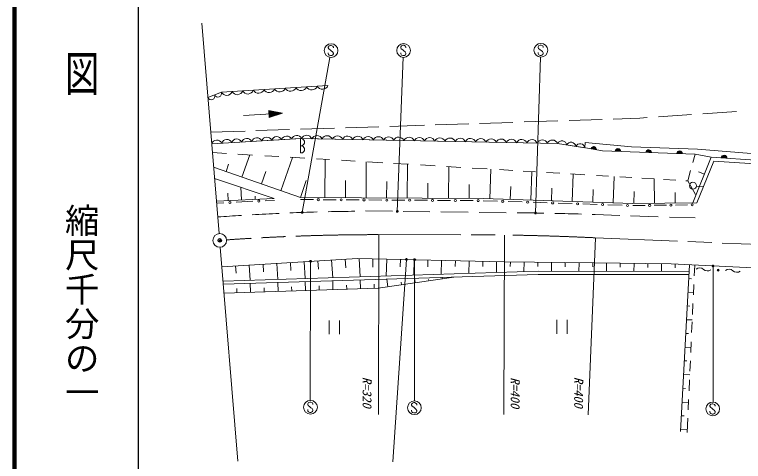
# Model space of a CAD drawing. Units: millimetres, scale not verified. Extents: x 40000 to 680000, y 20000 to 380000.
# Drawn here: x 40000 to 146080, y 253430 to 318480 of the extents above; entities that cross this region are included whole.
import ezdxf
from ezdxf.enums import TextEntityAlignment as Align

# ---------------------------------------------------------------- set-up
doc = ezdxf.new("R2010")
doc.units = ezdxf.units.MM
doc.header["$LTSCALE"] = 1000
doc.header["$PDMODE"] = 32
doc.header["$PDSIZE"] = 500
doc.linetypes.add('CHAIN', pattern=[18.5, 12, -1.5, 3.5, -1.5])
doc.layers.add('M-OTRS', color=6, linetype='Continuous')
for name, color, linetype, lineweight in [('M-TTL', 7, 'Continuous', 13), ('M-TTL-BAND', 7, 'Continuous', 25), ('M-TTL-FRAM', 7, 'Continuous', 13), ('M-TTL-LINE', 7, 'Continuous', 50), ('M-TTL-TXT', 7, 'Continuous', 13)]:
    doc.layers.add(name, color=color, linetype=linetype, lineweight=lineweight)
doc.styles.add('@ＭＳ ゴシック', font='')
doc.styles.add('ＭＳ ゴシック', font='')
doc.styles.get('@ＭＳ ゴシック').set_extended_font_data('@MS Gothic')
doc.styles.get('ＭＳ ゴシック').set_extended_font_data('MS Gothic')

# ---------------------------------------------------------------- blocks, each defined once
blk = doc.blocks.new('filled_dot')
at = {"color": 0, "linetype": 'Continuous', "lineweight": -2, "const_width": 1.25}
blk.add_lwpolyline([(-0.625, 0, 1), (0.625, 0, 1)], format="xyb", close=True, dxfattribs=at)

msp = doc.modelspace()

# ---------------------------------------------------------------- linework, layer by layer
at = {"layer": 'M-OTRS'}
msp.add_point((69861, 285608), dxfattribs=at)
at = {"layer": 'M-TTL', "color": 2, "lineweight": 140}
msp.add_line((40000, 380000), (40000, 20000), dxfattribs=at)
at = {"layer": 'M-TTL'}
for p, q in [((70099, 307170), (85602, 308150)), ((70099, 307170), (85602, 308150)), ((68138, 306401), (70099, 307170)), ((68138, 306401), (70099, 307170)), ((78974, 304116), (77017, 304525)), ((77017, 304525), (77074, 303491)), ((77049, 304518), (77106, 303501)), ((77100, 304508), (77155, 303518)), ((77150, 304497), (77204, 303534)), ((77201, 304486), (77253, 303550)), ((77252, 304476), (77302, 303566)), ((77302, 304465), (77352, 303582)), ((77353, 304455), (77401, 303598)), ((73297, 303799), (78974, 304116)), ((78974, 304116), (77074, 303491)), ((77404, 304444), (77450, 303615)), ((77454, 304433), (77499, 303631)), ((77505, 304423), (77548, 303647)), ((77556, 304412), (77597, 303663)), ((77606, 304402), (77647, 303679)), ((77657, 304391), (77696, 303695)), ((77708, 304380), (77745, 303712)), ((77758, 304370), (77794, 303728)), ((77809, 304359), (77843, 303744)), ((77860, 304349), (77893, 303760)), ((77910, 304338), (77942, 303776)), ((77961, 304327), (77991, 303792)), ((78012, 304317), (78040, 303809)), ((78062, 304306), (78089, 303825)), ((78113, 304296), (78138, 303841)), ((78164, 304285), (78188, 303857)), ((78214, 304275), (78237, 303873)), ((78265, 304264), (78286, 303889)), ((78316, 304253), (78335, 303906)), ((78366, 304243), (78384, 303922)), ((78417, 304232), (78433, 303938)), ((78468, 304222), (78483, 303954)), ((78518, 304211), (78532, 303970)), ((78569, 304200), (78581, 303986)), ((78620, 304190), (78630, 304003)), ((78670, 304179), (78679, 304019)), ((78721, 304169), (78729, 304035)), ((78772, 304158), (78778, 304051)), ((78822, 304147), (78827, 304067)), ((78873, 304137), (78876, 304083)), ((78924, 304126), (78925, 304100)), ((127101, 303260), (131017, 303418)), ((131017, 303418), (132050, 303487)), ((133713, 303597), (138537, 303916)), ((140193, 304026), (145093, 304351)), ((94627, 302210), (99678, 302374)), ((101232, 302424), (106131, 302582)), ((107690, 302633), (112510, 302789)), ((114148, 302842), (119067, 303001)), ((120729, 303054), (125528, 303210)), ((68553, 301367), (73583, 301530)), ((75138, 301580), (80037, 301738)), ((81621, 301790), (86569, 301950)), ((88150, 302001), (93020, 302158)), ((68693, 299670), (81607, 300424)), ((81770, 300421), (68693, 299670)), ((81607, 300424), (81607, 298330)), ((81607, 300424), (119036, 299702)), ((81607, 298330), (81607, 300424)), ((119036, 299702), (81770, 300421)), ((119036, 299702), (123079, 299072)), ((123014, 299082), (119036, 299702)), ((123014, 299082), (123046, 299867)), ((123046, 299867), (129774, 299238)), ((129774, 299238), (139419, 298873)), ((68800, 298382), (70848, 298260)), ((72501, 298162), (74606, 298037)), ((123079, 299072), (125565, 298641)), ((125565, 298641), (139034, 298155)), ((138708, 296961), (139034, 298155)), ((139034, 298155), (141387, 297738)), ((139419, 298873), (148400, 298177)), ((74232, 298060), (73099, 294827)), ((76420, 297930), (78439, 297810)), ((80461, 297690), (78762, 292842)), ((80135, 297710), (82232, 297585)), ((83927, 297485), (85857, 297370)), ((85189, 297410), (85155, 291829)), ((87590, 297268), (89567, 297150)), ((91155, 291792), (91187, 297054)), ((91344, 297045), (93579, 296913)), ((138714, 291081), (141387, 297738)), ((139290, 291088), (141771, 297141)), ((141387, 297738), (148924, 297223)), ((141771, 297141), (148968, 296696)), ((68974, 296272), (81593, 291850)), ((71151, 296707), (70777, 295641)), ((95172, 296818), (97346, 296689)), ((97155, 291756), (97185, 296699)), ((99072, 296587), (101203, 296461)), ((102864, 296362), (104967, 296238)), ((103155, 291720), (103183, 296343)), ((106618, 296140), (108776, 296012)), ((109293, 295981), (109152, 291658)), ((76567, 295652), (75930, 293835)), ((110577, 295905), (112498, 295791)), ((114001, 295702), (115827, 295594)), ((115149, 291462), (115285, 295626)), ((117431, 295499), (119379, 295383)), ((120923, 295292), (122982, 295169)), ((121145, 291265), (121277, 295271)), ((124686, 295068), (126462, 294963)), ((127142, 291069), (127268, 294915)), ((137977, 294280), (138392, 295801)), ((139541, 295600), (140392, 295259)), ((77771, 291726), (69110, 294621)), ((81593, 291850), (82453, 294304)), ((88155, 291811), (88170, 294323)), ((94155, 291774), (94170, 294200)), ((100155, 291738), (100168, 293952)), ((128074, 294868), (129836, 294763)), ((131307, 294676), (133106, 294569)), ((133105, 294569), (133148, 291013)), ((134469, 294488), (136221, 294385)), ((137714, 294296), (137977, 294280)), ((139087, 292310), (137977, 294280)), ((72948, 293338), (73038, 291496)), ((106155, 291702), (106167, 293747)), ((112150, 291560), (112212, 293459)), ((118147, 291363), (118208, 293215)), ((124144, 291167), (124204, 293014)), ((139238, 293509), (140228, 293399)), ((69383, 291318), (77771, 291726)), ((71036, 292492), (71089, 291401)), ((74998, 292041), (75020, 291592)), ((81593, 291850), (108195, 291689)), ((130141, 290977), (130198, 292731)), ((136148, 291050), (136129, 292570)), ((69407, 291029), (70441, 291081)), ((72249, 291172), (74658, 291293)), ((76483, 291363), (77818, 291428)), ((81591, 291550), (83491, 291539)), ((84916, 291530), (86816, 291519)), ((88240, 291510), (90140, 291499)), ((91565, 291490), (93465, 291478)), ((94890, 291470), (96790, 291458)), ((98215, 291450), (100115, 291438)), ((101539, 291430), (103439, 291418)), ((104864, 291410), (106764, 291398)), ((108189, 291389), (110266, 291321)), ((108195, 291689), (130002, 290975)), ((111824, 291270), (113901, 291202)), ((115459, 291151), (117536, 291083)), ((119094, 291032), (121171, 290964)), ((122729, 290913), (124806, 290845)), ((126364, 290794), (128441, 290726)), ((129999, 290675), (131770, 290696)), ((130002, 290975), (139290, 291088)), ((133097, 290713), (134868, 290734)), ((136195, 290750), (137965, 290772)), ((91084, 289890), (94983, 289840)), ((96553, 289820), (100417, 289771)), ((102054, 289750), (106012, 289700)), ((107642, 289679), (111570, 289629)), ((124497, 289371), (128071, 289248)), ((129645, 289194), (133660, 289057)), ((135304, 289000), (139055, 288871)), ((70172, 281757), (89917, 282990)), ((78157, 282256), (78302, 279931)), ((80154, 282380), (80225, 281242)), ((82150, 282505), (82303, 280055)), ((84146, 282629), (84220, 281435)), ((86142, 282754), (86303, 280179)), ((88138, 282879), (88216, 281628)), ((89917, 282990), (111282, 282507)), ((90135, 282985), (90303, 280303)), ((92131, 281730), (92159, 282939)), ((94158, 282894), (94102, 280421)), ((96158, 282849), (96133, 281749)), ((98157, 282803), (98106, 280545)), ((100157, 282758), (100134, 281768)), ((102156, 282713), (102110, 280669)), ((104156, 282668), (104136, 281787)), ((106155, 282623), (106114, 280793)), ((108155, 282578), (108137, 281806)), ((110154, 282532), (110118, 280917)), ((111282, 282507), (124441, 282329)), ((112149, 281825), (112158, 282495)), ((114158, 282468), (114138, 281042)), ((116157, 282441), (116149, 281815)), ((118157, 282414), (118140, 281102)), ((120157, 282387), (120149, 281776)), ((122157, 282360), (122140, 281096)), ((124157, 282333), (124149, 281737)), ((124441, 282329), (135568, 282177)), ((126157, 282306), (126140, 281089)), ((128156, 282278), (128149, 281698)), ((130156, 282251), (130140, 281083)), ((132156, 282223), (132148, 281659)), ((134156, 282196), (134141, 281076)), ((135568, 282177), (168738, 280544)), ((72233, 280856), (72169, 281882)), ((74165, 282006), (74302, 279807)), ((76161, 282131), (76229, 281049)), ((136155, 282148), (136148, 281620)), ((138208, 282047), (136923, 257770)), ((138990, 282008), (138918, 280435)), ((70343, 279684), (116185, 281106)), ((70380, 279235), (116192, 280655)), ((92915, 278633), (103911, 280253)), ((98292, 279425), (98193, 280098)), ((102250, 280008), (102218, 280222)), ((116185, 281106), (138156, 281070)), ((116192, 280655), (138132, 280620)), ((138502, 280034), (138102, 280055)), ((74310, 279357), (74351, 278058)), ((78349, 278182), (78308, 279481)), ((82347, 278306), (82306, 279605)), ((86345, 278430), (86305, 279729)), ((88344, 278492), (88325, 279091)), ((90343, 278554), (90303, 279853)), ((92342, 278615), (92323, 279215)), ((94168, 279973), (94335, 278842)), ((96314, 279134), (96257, 279519)), ((100271, 279717), (100244, 279902)), ((138862, 279198), (138793, 277672)), ((70488, 277938), (92915, 278633)), ((72352, 277996), (72333, 278595)), ((76350, 278120), (76331, 278719)), ((80348, 278244), (80329, 278843)), ((84346, 278368), (84327, 278967)), ((137997, 278058), (138809, 278015)), ((137891, 276060), (138290, 276039)), ((138736, 276408), (138664, 274834)), ((85796, 271958), (85796, 273958)), ((87296, 273958), (87296, 271958)), ((118938, 272025), (118938, 274025)), ((120438, 274025), (120438, 272025)), ((137785, 274063), (138627, 274019)), ((138615, 273760), (138544, 272190)), ((137680, 272066), (138079, 272045)), ((138484, 270858), (138412, 269285)), ((137574, 270069), (138446, 270023)), ((137468, 268072), (137868, 268050)), ((138356, 268052), (138290, 266593)), ((137362, 266074), (138264, 266027)), ((138232, 265305), (138160, 263722)), ((137257, 264077), (137656, 264056)), ((137151, 262080), (138083, 262031)), ((138103, 262463), (138033, 260923)), ((137045, 260083), (137445, 260062)), ((137979, 259740), (137885, 257663)), ((136940, 258086), (137902, 258035))]:
    msp.add_line(p, q, dxfattribs=at)
for centre, radius in [((138738, 293561), 500), ((71345, 291127), 150), ((75562, 291339), 150), ((84203, 291534), 150), ((87528, 291514), 150), ((90853, 291494), 150), ((94177, 291474), 150), ((97502, 291454), 150), ((100827, 291434), 150), ((104152, 291414), 150), ((107476, 291394), 150), ((111045, 291296), 150), ((114680, 291177), 150), ((118315, 291058), 150), ((121950, 290939), 150), ((125585, 290820), 150), ((129220, 290700), 150), ((132433, 290705), 150), ((135531, 290742), 150), ((138629, 290780), 150), ((142399, 281284), 150), ((142399, 281284), 100), ((142399, 281284), 50)]:
    msp.add_circle(centre, radius, dxfattribs=at)
for centre, radius, start, end in [((77053, 307964), 853, 208.07515, 339.15707), ((78603, 308062), 853, 208.07515, 339.15707), ((80154, 308160), 853, 208.07515, 339.15707), ((81704, 308258), 853, 208.07515, 339.15707), ((83255, 308356), 853, 208.07515, 339.15707), ((84805, 308454), 853, 208.07515, 339.15707), ((68618, 306619), 527, 204.40263, 18.45059), ((69598, 307003), 527, 204.40263, 18.45059), ((70852, 307572), 853, 208.07515, 339.15707), ((72402, 307670), 853, 208.07515, 339.15707), ((73952, 307768), 853, 208.07515, 339.15707), ((75503, 307866), 853, 208.07515, 339.15707), ((69436, 299432), 780, 24.3007, 162.27505), ((70889, 299516), 780, 24.3007, 162.27505), ((72342, 299599), 780, 24.3007, 162.27505), ((73795, 299683), 780, 24.3007, 162.27505), ((75248, 299766), 780, 24.3007, 162.27505), ((76701, 299850), 780, 24.3007, 162.27505), ((78154, 299933), 780, 24.3007, 162.27505), ((79607, 300017), 780, 24.3007, 162.27505), ((81060, 300100), 780, 24.3007, 162.27505), ((81678, 299901), 528, 262.22706, 97.77294), ((82509, 300101), 806, 21.19171, 156.59649), ((84000, 300072), 806, 21.19171, 156.59649), ((85491, 300043), 806, 21.19171, 156.59649), ((86981, 300015), 806, 21.19171, 156.59649), ((88472, 299986), 806, 21.19171, 156.59649), ((89963, 299957), 806, 21.19171, 156.59649), ((91453, 299928), 806, 21.19171, 156.59649), ((92944, 299900), 806, 21.19171, 156.59649), ((94434, 299871), 806, 21.19171, 156.59649), ((95925, 299842), 806, 21.19171, 156.59649), ((97416, 299813), 806, 21.19171, 156.59649), ((98906, 299784), 806, 21.19171, 156.59649), ((100397, 299756), 806, 21.19171, 156.59649), ((101888, 299727), 806, 21.19171, 156.59649), ((103378, 299698), 806, 21.19171, 156.59649), ((104869, 299669), 806, 21.19171, 156.59649), ((106359, 299641), 806, 21.19171, 156.59649), ((107850, 299612), 806, 21.19171, 156.59649), ((109341, 299583), 806, 21.19171, 156.59649), ((110831, 299554), 806, 21.19171, 156.59649), ((112322, 299526), 806, 21.19171, 156.59649), ((113812, 299497), 806, 21.19171, 156.59649), ((115303, 299468), 806, 21.19171, 156.59649), ((116794, 299439), 806, 21.19171, 156.59649), ((118284, 299410), 806, 21.19171, 156.59649), ((81678, 298853), 528, 262.22706, 97.77294), ((119668, 299400), 700, 7.77404, 154.52195), ((120994, 299194), 700, 7.77404, 154.52195), ((122320, 298987), 700, 7.77404, 154.52195), ((124290, 298862), 400, 350.19127, 170.19127), ((124290, 298862), 400, 350.19127, 170.19127), ((124290, 298862), 350, 350.19127, 170.19127), ((124290, 298862), 300, 350.19127, 170.19127), ((124290, 298862), 250, 350.19127, 170.19127), ((124290, 298862), 200, 350.19127, 170.19127), ((124290, 298862), 150, 350.19127, 170.19127), ((124290, 298862), 100, 350.19127, 170.19127), ((124290, 298862), 50, 350.19127, 170.19127), ((127810, 298560), 400, 357.93132, 177.93132), ((127810, 298560), 400, 357.93132, 177.93132), ((127810, 298560), 350, 357.93132, 177.93132), ((127810, 298560), 300, 357.93132, 177.93132), ((127810, 298560), 250, 357.93132, 177.93132), ((127810, 298560), 200, 357.93132, 177.93132), ((127810, 298560), 150, 357.93132, 177.93132), ((127810, 298560), 100, 357.93132, 177.93132), ((127810, 298560), 50, 357.93132, 177.93132), ((132299, 298398), 400, 357.93132, 177.93132), ((132299, 298398), 400, 357.93132, 177.93132), ((132299, 298398), 350, 357.93132, 177.93132), ((132299, 298398), 300, 357.93132, 177.93132), ((132299, 298398), 250, 357.93132, 177.93132), ((132299, 298398), 200, 357.93132, 177.93132), ((132299, 298398), 150, 357.93132, 177.93132), ((132299, 298398), 100, 357.93132, 177.93132), ((132299, 298398), 50, 357.93132, 177.93132), ((136789, 298236), 400, 357.93132, 177.93132), ((136789, 298236), 400, 357.93132, 177.93132), ((136789, 298236), 350, 357.93132, 177.93132), ((136789, 298236), 300, 357.93132, 177.93132), ((136789, 298236), 250, 357.93132, 177.93132), ((136789, 298236), 200, 357.93132, 177.93132), ((136789, 298236), 150, 357.93132, 177.93132), ((136789, 298236), 100, 357.93132, 177.93132), ((136789, 298236), 50, 357.93132, 177.93132), ((143271, 297610), 400, 356.08981, 176.08981), ((143271, 297610), 400, 356.08981, 176.08981), ((143271, 297610), 350, 356.08981, 176.08981), ((143271, 297610), 300, 356.08981, 176.08981), ((143271, 297610), 250, 356.08981, 176.08981), ((143271, 297610), 200, 356.08981, 176.08981), ((143271, 297610), 150, 356.08981, 176.08981), ((143271, 297610), 100, 356.08981, 176.08981), ((143271, 297610), 50, 356.08981, 176.08981), ((92924, -30134), 320000, 91.59422, 92.30537), ((92924, -30134), 320000, 90.60896, 91.30743), ((109968, -110365), 400000, 88.98674, 89.54136), ((92924, -30134), 320000, 93.56515, 94.18463), ((92924, -30134), 320000, 92.57936, 93.28596), ((109968, -110365), 400000, 88.2049, 88.75748), ((109968, -110365), 400000, 87.91841, 87.98342), ((139687, 280787), 822, 46.5159, 128.19359), ((140818, 281979), 822, 226.5159, 308.19359), ((143980, 280589), 822, 46.5159, 128.19359), ((145111, 281781), 822, 226.5159, 308.19359)]:
    msp.add_arc(centre, radius, start, end, dxfattribs=at)
at = {"layer": 'M-TTL-BAND'}
msp.add_line((58000, 370000), (58000, 20000), dxfattribs=at)
at = {"layer": 'M-TTL-FRAM'}
for p, q in [((85967, 314001), (85774, 313936)), ((86088, 313999), (85967, 314001)), ((86338, 313880), (86088, 313999)), ((96523, 314017), (96331, 313951)), ((96645, 314015), (96523, 314017)), ((96895, 313896), (96645, 314015)), ((116508, 314050), (116316, 313984)), ((116629, 314048), (116508, 314050)), ((116879, 313929), (116629, 314048)), ((85774, 313936), (85651, 313751)), ((85651, 313751), (85653, 313620)), ((85653, 313620), (85716, 313491)), ((85716, 313491), (85972, 313309)), ((85972, 313309), (86101, 313177)), ((86101, 313177), (86280, 313061)), ((86280, 313061), (86406, 312861)), ((86401, 313749), (86338, 313880)), ((86401, 313620), (86401, 313749)), ((96331, 313951), (96207, 313767)), ((96207, 313767), (96210, 313635)), ((96210, 313635), (96273, 313506)), ((96273, 313506), (96529, 313325)), ((96529, 313325), (96658, 313193)), ((96658, 313193), (96837, 313077)), ((96837, 313077), (96963, 312877)), ((96958, 313764), (96895, 313896)), ((96958, 313635), (96958, 313764)), ((116316, 313984), (116192, 313800)), ((116192, 313800), (116194, 313668)), ((116194, 312820), (116192, 312941)), ((116194, 313668), (116258, 313539)), ((116258, 313539), (116513, 313358)), ((116513, 313358), (116642, 313226)), ((116642, 313226), (116821, 313110)), ((116821, 313110), (116948, 312910)), ((116942, 313797), (116879, 313929)), ((116942, 313668), (116942, 313797)), ((81872, 289675), (85883, 312254)), ((85653, 312772), (85651, 312893)), ((85693, 312669), (85653, 312772)), ((85777, 312558), (85693, 312669)), ((85964, 312498), (85777, 312558)), ((86098, 312498), (85964, 312498)), ((86198, 312527), (86098, 312498)), ((86340, 312619), (86198, 312527)), ((86401, 312751), (86340, 312619)), ((86406, 312861), (86401, 312751)), ((95699, 289831), (96576, 312255)), ((96210, 312787), (96207, 312909)), ((96250, 312685), (96210, 312787)), ((96334, 312574), (96250, 312685)), ((96521, 312514), (96334, 312574)), ((96655, 312514), (96521, 312514)), ((96755, 312542), (96655, 312514)), ((96897, 312635), (96755, 312542)), ((96958, 312766), (96897, 312635)), ((96963, 312877), (96958, 312766)), ((115820, 289592), (116566, 312288)), ((116234, 312718), (116194, 312820)), ((116318, 312607), (116234, 312718)), ((116505, 312546), (116318, 312607)), ((116639, 312546), (116505, 312546)), ((116740, 312575), (116639, 312546)), ((116882, 312668), (116740, 312575)), ((116942, 312799), (116882, 312668)), ((116948, 312910), (116942, 312799)), ((92957, 260239), (93033, 286444)), ((111217, 260238), (111294, 286391)), ((123477, 260221), (124540, 285984)), ((83085, 282563), (83026, 262313)), ((97038, 282829), (95058, 253368)), ((98216, 282802), (98192, 262237)), ((141658, 281877), (141669, 262067)), ((82975, 262077), (82783, 262011)), ((83096, 262074), (82975, 262077)), ((83346, 261956), (83096, 262074)), ((82783, 262011), (82659, 261827)), ((82659, 261827), (82662, 261695)), ((82662, 260847), (82659, 260968)), ((82662, 261695), (82725, 261566)), ((82725, 261566), (82980, 261384)), ((82980, 261384), (83109, 261252)), ((83109, 261252), (83289, 261137)), ((83289, 261137), (83415, 260936)), ((83410, 261824), (83346, 261956)), ((83410, 261695), (83410, 261824)), ((97907, 261934), (97784, 261750)), ((97784, 261750), (97786, 261618)), ((97786, 261618), (97849, 261489)), ((97849, 261489), (98105, 261308)), ((98100, 262000), (97907, 261934)), ((98221, 261998), (98100, 262000)), ((98105, 261308), (98234, 261176)), ((98471, 261879), (98221, 261998)), ((98234, 261176), (98413, 261060)), ((98413, 261060), (98539, 260860)), ((98534, 261747), (98471, 261879)), ((98534, 261618), (98534, 261747)), ((141330, 261766), (141206, 261581)), ((141206, 261581), (141209, 261450)), ((141209, 261450), (141272, 261321)), ((141272, 261321), (141527, 261139)), ((141522, 261832), (141330, 261766)), ((141643, 261829), (141522, 261832)), ((141527, 261139), (141656, 261007)), ((141893, 261710), (141643, 261829)), ((141656, 261007), (141835, 260891)), ((141957, 261579), (141893, 261710)), ((141957, 261450), (141957, 261579)), ((82701, 260744), (82662, 260847)), ((82786, 260634), (82701, 260744)), ((82973, 260573), (82786, 260634)), ((83107, 260573), (82973, 260573)), ((83207, 260602), (83107, 260573)), ((83349, 260694), (83207, 260602)), ((83410, 260826), (83349, 260694)), ((83415, 260936), (83410, 260826)), ((97786, 260770), (97784, 260891)), ((97826, 260668), (97786, 260770)), ((97910, 260557), (97826, 260668)), ((98097, 260496), (97910, 260557)), ((98231, 260496), (98097, 260496)), ((98331, 260525), (98231, 260496)), ((98474, 260618), (98331, 260525)), ((98534, 260749), (98474, 260618)), ((98539, 260860), (98534, 260749)), ((141209, 260602), (141206, 260723)), ((141248, 260499), (141209, 260602)), ((141332, 260389), (141248, 260499)), ((141519, 260328), (141332, 260389)), ((141654, 260328), (141519, 260328)), ((141754, 260357), (141654, 260328)), ((141896, 260449), (141754, 260357)), ((141835, 260891), (141962, 260691)), ((141957, 260581), (141896, 260449)), ((141962, 260691), (141957, 260581))]:
    msp.add_line(p, q, dxfattribs=at)
for centre in [(86058, 313239), (96615, 313254), (116599, 313287), (83066, 261314), (98191, 261237), (141613, 261069)]:
    msp.add_circle(centre, 1000, dxfattribs=at)
at = {"layer": 'M-TTL-LINE', "color": 2, "linetype": 'CHAIN', "lineweight": 13}
for p, q in [((92933, 286444), (111323, 286391)), ((124512, 285985), (168791, 284159))]:
    msp.add_line(p, q, dxfattribs=at)
for centre, radius, start, end in [((92954, -33556), 320000, 90.00372, 93.96056), ((105614, -113568), 400000, 87.29198, 89.18219)]:
    msp.add_arc(centre, radius, start, end, dxfattribs=at)
at = {"layer": 'M-TTL-TXT', "color": 3}
for p, q in [((67243, 317232), (69772, 286606)), ((69936, 284613), (72506, 253491))]:
    msp.add_line(p, q, dxfattribs=at)
msp.add_circle((69854, 285609), 1000, dxfattribs=at)

# ---------------------------------------------------------------- block references
at = {"layer": 'M-TTL-FRAM', "xscale": 160, "yscale": 160}
for p, rotation in [((81872, 289675), 79.9), ((95699, 289831), 87.8), ((115820, 289592), 88.1), ((83085, 282563), 269.8), ((97038, 282829), 266.2), ((98216, 282802), 269.9), ((141658, 281877), 270)]:
    msp.add_blockref('filled_dot', p, dxfattribs=dict(at, rotation=rotation))

# ---------------------------------------------------------------- texts
at = {"layer": 'M-TTL-BAND', "style": '@ＭＳ ゴシック', "width": 1.4}
msp.add_text('平  面  図', height=3666, rotation=270, dxfattribs=at).set_placement((49777, 306475), align=Align.MIDDLE_RIGHT)
at = {"layer": 'M-TTL-BAND', "style": '@ＭＳ ゴシック'}
msp.add_text('縮尺千分の一', height=3666, rotation=270, dxfattribs=at).set_placement((49777, 261030), align=Align.MIDDLE_RIGHT)
at = {"layer": 'M-TTL-FRAM', "style": 'ＭＳ ゴシック', "oblique": 15}
for s, p in [('R=320', (90258, 265739)), ('R=400', (111820, 265677)), ('R=400', (121058, 265739))]:
    msp.add_text(s, height=1320, rotation=270, dxfattribs=at).set_placement(p, align=Align.BOTTOM_LEFT)

doc.saveas('drawing.dxf')
